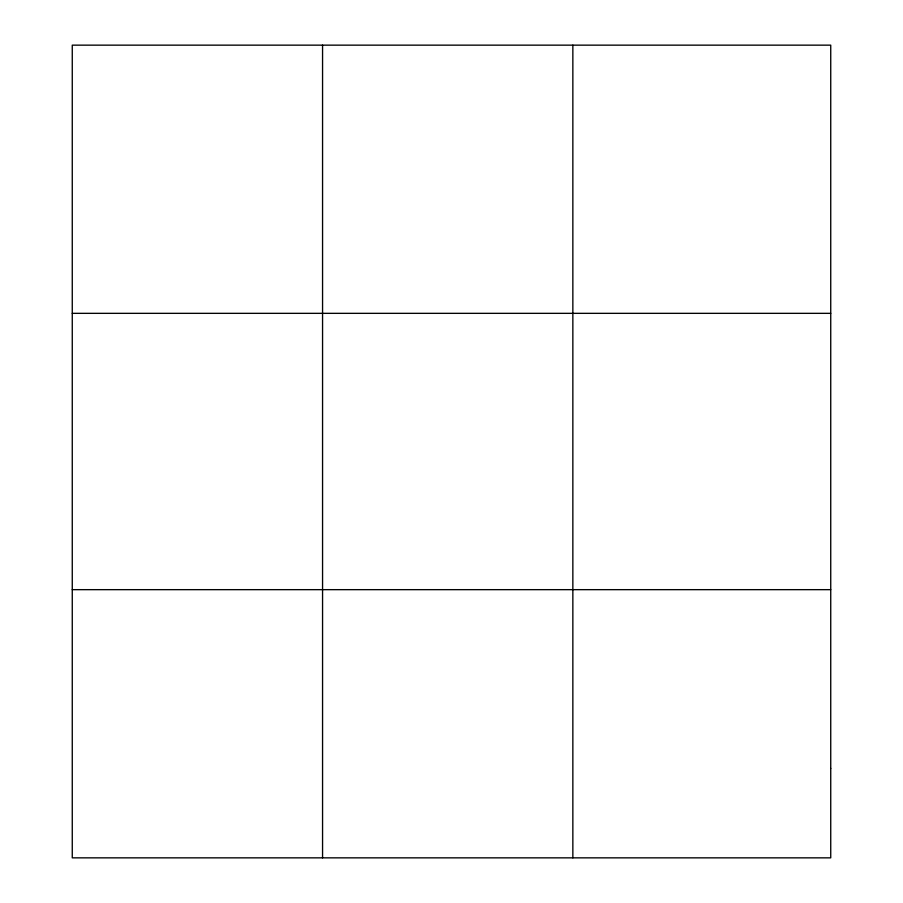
<?xml version="1.0" encoding="UTF-8"?>
<svg xmlns="http://www.w3.org/2000/svg" width="903" height="903" viewBox="0 0 903 903"><rect width="100%" height="100%" fill="white"/><g stroke="black" fill="none" stroke-linecap="round" stroke-linejoin="round"><path stroke-width="1.35" d="M322.563 45.15L322.563 857.85M572.852 45.15L572.852 857.85M72.263 313.341L830.737 313.341M72.263 589.659L830.737 589.659M830.737 768.453L830.737 857.85L72.263 857.85L72.263 45.15L830.737 45.15L830.737 768.453"/></g></svg>
